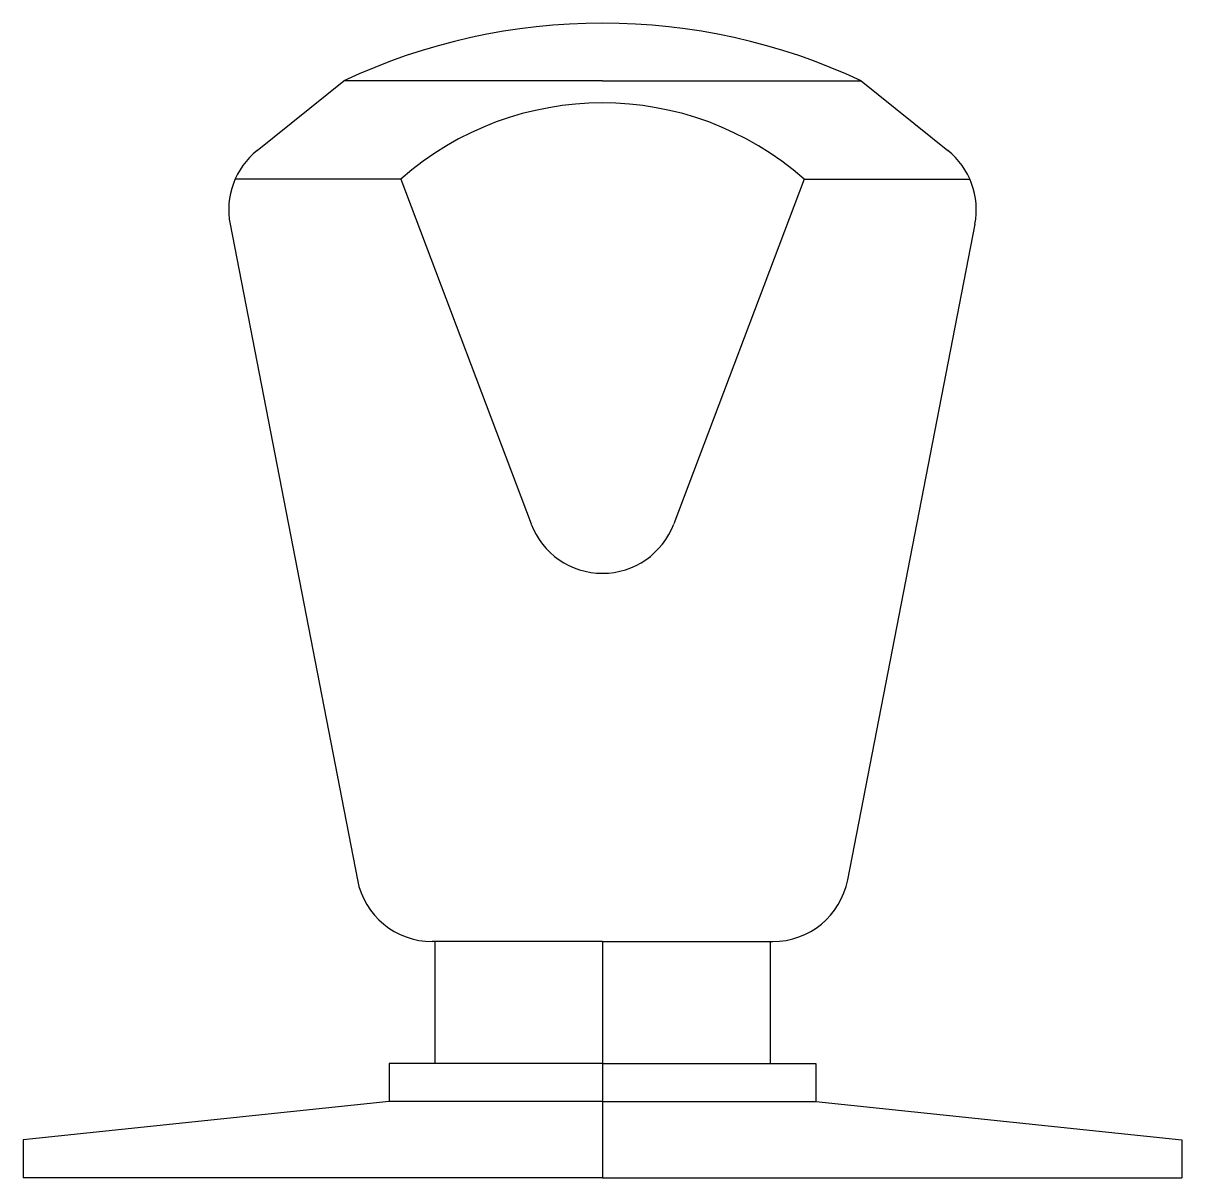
# Model space of a CAD drawing. Header units: millimetres. Extents: x 2927.3 to 2942.5, y 1517 to 1532.2.
import ezdxf

# ---------------------------------------------------------------- set-up
doc = ezdxf.new("R2010")
doc.units = ezdxf.units.MM

msp = doc.modelspace()

# ---------------------------------------------------------------- linework, layer by layer
for p, q in [((2930.4, 1530.495), (2931.535, 1531.407)), ((2934.93, 1531.407), (2931.535, 1531.407)), ((2934.93, 1531.407), (2938.325, 1531.407)), ((2938.325, 1531.407), (2939.46, 1530.495)), ((2932.285, 1530.117), (2930.111, 1530.117)), ((2932.285, 1530.117), (2933.995, 1525.594)), ((2937.575, 1530.117), (2935.866, 1525.594)), ((2937.575, 1530.117), (2939.749, 1530.117)), ((2930.045, 1529.525), (2931.714, 1520.927)), ((2939.815, 1529.525), (2938.146, 1520.927)), ((2934.93, 1520.117), (2932.696, 1520.117)), ((2932.73, 1520.117), (2932.73, 1518.517)), ((2934.93, 1520.117), (2937.165, 1520.117)), ((2934.93, 1520.117), (2934.93, 1517.017)), ((2937.13, 1520.117), (2937.13, 1518.517)), ((2932.13, 1518.517), (2932.13, 1518.017)), ((2934.93, 1518.517), (2932.13, 1518.517)), ((2934.93, 1518.517), (2937.73, 1518.517)), ((2937.73, 1518.517), (2937.73, 1518.017)), ((2932.13, 1518.017), (2927.33, 1517.517)), ((2934.93, 1518.017), (2932.13, 1518.017)), ((2934.93, 1518.017), (2937.73, 1518.017)), ((2937.73, 1518.017), (2942.53, 1517.517)), ((2927.33, 1517.517), (2927.33, 1517.017)), ((2942.53, 1517.517), (2942.53, 1517.017)), ((2934.93, 1517.017), (2927.33, 1517.017)), ((2934.93, 1517.017), (2942.53, 1517.017))]:
    msp.add_line(p, q)
for centre, radius, start, end in [((2934.93, 1524.163), 8, 64.8889, 115.1111), ((2934.93, 1527.117), 4, 48.6047, 131.3953), ((2931.027, 1529.716), 1, 128.7902, 190.9854), ((2938.834, 1529.716), 1, 349.0146, 51.2098), ((2934.93, 1525.947), 1, 200.7031, 339.2969), ((2932.696, 1521.117), 1, 190.9854, 270), ((2937.165, 1521.117), 1, 270, 349.0146)]:
    msp.add_arc(centre, radius, start, end)

doc.saveas('drawing.dxf')
